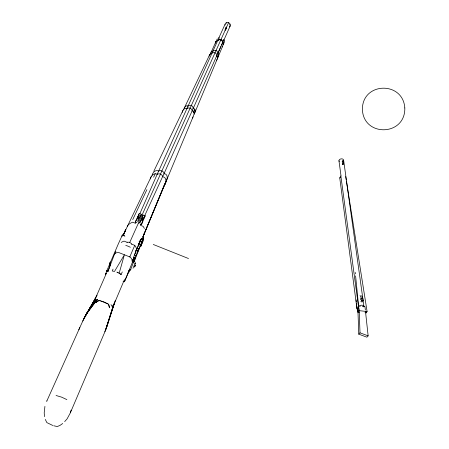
<?xml version="1.0" encoding="UTF-8"?>
<svg xmlns="http://www.w3.org/2000/svg" width="449" height="449" viewBox="0 0 449 449"><rect width="100%" height="100%" fill="white"/><g stroke="black" fill="none" stroke-linecap="round" stroke-linejoin="round"><path stroke-width="0.67" d="M143.023 218.742L143.012 219.668L145.201 215.817L143.023 214.948L141.699 219.134L142.316 218.455L143.023 218.742L141.497 224.601L140.363 224.146M44.187 413.029L44.922 406.39M139.291 213.449L137.675 217.524L138.197 216.805L138.909 217.092L138.23 218.59L137.77 221.935L141.469 214.325L139.291 213.449L135.256 222.103L136.389 222.558M109.539 264.152C109.382 264.584 109.792 263.512 109.55 264.119M132.062 261.206L132.674 259.55M145.201 215.817L141.497 224.601M134.307 261.166L143.197 238.924L137.473 252.097L137.95 250.699L130.423 270.158L130.883 269.277M223.344 43.828A4.013 3.44 27.6 0 0 223.883 43.272L224.416 41.897A2.245 1.925 27.4 0 0 223.894 39.798L222.496 43.272A2.767 2.368 27.5 0 0 221.121 40.135A2.767 2.368 27.5 0 0 217.698 40.584A2.262 1.931 27.7 0 0 215.991 41.555L216.143 41.229L215.391 43.098L215.991 41.555M109.522 265.174L109.775 264.45M210.02 54.756L215.846 41.841M133.37 258.052L133.617 257.322M122.263 271.937L121.185 274.468L119.153 273.25L124.395 254.779L114.529 271.421L112.233 270.994L113.053 269.097M122.033 236.567L122.571 234.737L124.452 235.534M70.358 412.648L71.122 410.133M123.099 281.242L124.401 281.759L134.369 257.58M64.678 421.633L67.142 418.799L70.24 413.058L105.683 329.959L114.77 302.11M125.591 230.04L125.709 229.585L123.279 234.754M110.505 262.502L110.662 261.98L109.876 263.849M125.187 231.011L125.277 230.691L125.142 230.938M104.836 331.794L115.303 300.51M136.35 249.767L135.8 251.378M135.02 254.022L135.424 252.91M146.89 189.669L132.752 219.595M105.683 329.959L113.586 304.725L106.34 328.045L114.231 303.715L112.94 305.741L111.672 306.089L111.01 304.562M109.921 262.794C110.106 262.469 109.629 263.383 109.938 262.878M140.133 240.715L138.191 245.485L140.7 239.373L140.133 240.715L142.692 241.73L140.745 246.507L143.253 240.395L142.692 241.73M133.611 257.311L136.344 249.767M150.348 178.983C150.78 175.935 154.091 172.293 157.285 174.268A3.362 2.576 24 0 1 160.439 174.156A3.362 2.576 24 0 1 162.684 176.463L144.662 215.761M152.088 175.228C152.598 172.354 155.825 169.279 158.727 171.08A3.351 2.576 24.1 0 1 161.876 170.968A3.351 2.576 24.1 0 1 164.104 173.263L164.194 173.971M125.293 230.859L125.462 230.41M186.7 108.815L187.194 108.372A3.07 2.492 25.4 0 1 190.101 108.215A3.07 2.492 25.4 0 1 192.11 110.398L193.687 111.852A4.681 3.788 25.2 0 1 193.94 112.503L194.047 114.136L193.064 116.863L143.315 235.882L144.533 232.666M186.913 108.619C184.494 107.373 182.608 110.387 182.221 112.396M183.512 109.702L209.689 54.683L210.48 53.74L212.315 53.033A2.823 2.397 27 0 1 214.998 52.853A2.823 2.397 27 0 1 216.822 54.924L216.873 55.569A2.823 2.397 27 0 1 216.738 56.187M143.141 238.397L142.591 239.654M187.907 106.16L188.4 105.711A3.059 2.486 25.4 0 1 191.296 105.56A3.059 2.486 25.4 0 1 193.294 107.738L193.339 108.136A4.675 3.788 25.2 0 1 194.063 108.557L195.046 109.713L195.113 111.728A12.909 10.462 25.9 0 1 194.855 112.446L194.215 114.113L217.277 58.886L217.743 56.956L216.873 55.524M114.349 254.6L107.771 271.768L110.51 264.657M209.689 54.683L209.111 56.198M216.693 40.247L217.221 38.872M135.48 252.765L135.705 252.17M164.89 183.714L163.75 186.453C165.833 183.742 167.735 177.608 162.706 176.62L222.839 42.161A2.767 2.368 27.6 0 0 221.015 39.484A2.767 2.368 27.6 0 0 217.922 40.096L218.349 40.275M225.634 29.735L226.655 27.254L225.409 30.24L225.016 30.072L226.262 27.086L225.241 29.572M129.059 270.567L129.357 269.815L128.667 271.757M134.975 263.597L135.205 263.855L135.301 262.749L133.011 268.249M143.203 238.935L141.525 238.267L140.919 239.412A12.482 0.292 -67.8 0 0 139.465 242.735L135.879 251.227M136.597 249.925L137.607 247.455M128.869 272.234C128.829 272.324 129.031 271.757 128.908 272.133M141.525 238.267L139.106 243.93M142.496 238.054L163.487 187.098L143.354 235.82M222.143 47.01L223.366 44.266A2.256 1.925 26.1 0 0 223.479 43.559L223.462 43.368A2.256 1.931 27.3 0 0 222.839 42.161L222.412 41.981M217.277 58.886L222.564 46.286M164.615 184.954C166.186 181.688 169.879 174.964 164.126 173.437M142.546 239.934L142.597 239.721M163.75 186.453L165.973 181.682M137.933 246.675L138.842 244.548M112.867 306.931L124.48 279.531M125.052 231.128L124.569 232.515M128.448 272.274L128.122 273.009L128.74 271.505M193.384 112.564L194.827 109.18L193.687 111.852M155.231 173.729L153.631 177.209M94.778 299.865L106.508 273.071M142.535 239.575L143.764 236.797L142.917 239.036L143.158 238.655M136.148 222.075L135.592 223.349L132.724 222.199L130.777 223.035M139.791 213.808L157.167 174.369L218.989 37.738M46.887 400.906L46.713 401.299L79.832 327.534M221.615 44.928L222.62 42.655M220.902 46.516L217.9 53.274A2.812 2.391 27.1 0 1 217.759 53.886M223.933 40.012L230.202 25.913M106.003 273.318L105.526 274.305L106.963 270.388L108.226 270.887M109.769 264.725L109.601 265.09M138.747 223.232L139.757 222.732L142.316 218.455M129.694 242.516L228.575 22.68M139.757 222.732L143.046 215.397M78.822 329.762L84.457 317.348L95.822 297.76L83.621 319.194L97.074 295.184M135.256 222.103L138.197 216.805M82.779 321.041L86.5 313.834L95.688 299.404L85.478 315.591L95.435 298.894L84.457 317.348M218.882 37.839L225.252 23.819A2.694 2.335 28.3 0 1 229.186 23.028A2.694 2.335 28.3 0 1 229.45 26.861M215.918 41.718L216.143 41.229M114.506 254.246L115.881 251.395M123.234 235.343L127.595 225.898M140.879 223.967L140.301 225.23L143.158 226.375L144.41 228.474M123.419 235.13L124.53 232.745L124.266 233.312M97.433 299.242L86.5 313.834L97.388 299.331L95.934 299.926M127.437 226.251L151.206 176.676M153.794 171.282L182.968 110.42M129.907 256.671L129.789 256.923A5.169 3.682 22.6 0 1 132.118 260.813M124.424 281.759L124.867 280.76A321.68 5.545 -67.6 0 1 129.666 269.602M360.098 295.442L361.338 298.22L361.698 300.19L360.929 301.728L362.394 301.952L363.162 300.415L362.803 298.445L361.557 295.666M210.789 52.393L211.765 51.338L212.921 51.141M184.253 107.749L186.436 105.723L188.114 105.97M339.758 177.944L340.842 175.918L359.06 310.652L358.033 312.302L356.826 307.565L339.758 177.944L340.712 177.344M217.512 58.056L218.736 55.047L217.849 52.628A2.812 2.391 27.1 0 0 216.031 50.563A2.812 2.391 27.1 0 0 213.354 50.743L212.888 51.175M216.513 60.447L217.035 59.515M141.081 214.611L138.994 218.051L138.909 217.092M192.385 118.076L193.064 116.863M366.126 313.082L367.097 311.533L346.46 181.385M127.808 225.566L128.1 225.196M365.497 311.466L368.141 335.858L366.895 337.182L358.779 334.168L360.003 332.838L359.228 311.6M128.756 224.494L129.121 224.169M129.503 223.86L130.333 223.293M121.208 242.477L121.64 242.202A15.013 10.782 22.6 0 1 124.076 241.113L127.219 242.365M98.786 300.499L95.777 302.43L98.791 300.37L103.871 301.891L108.641 304.231L109.472 307.789L108.624 304.355M62.697 423.502L60.037 425.366L57.276 426.55L53.684 425.753M359.032 306.117L360.351 306.224M362.326 306.381L364.964 306.588L365.346 310.068M359.627 312.038L358.28 311.909L356.826 307.565L356.427 303.378M365.031 312.543L366.384 312.672M367.097 311.533L359.06 310.652L355.597 275.905M342.778 164.603A2.329 0.69 -81.3 0 0 343.199 161.348A2.329 0.69 -81.3 0 0 342.194 161.46L342.778 164.603L343.131 164.654A2.329 0.69 -81.3 0 0 343.603 161.864A2.329 0.69 -81.3 0 0 342.941 160.882M361.338 298.22L362.803 298.445M361.698 300.19L363.162 300.415M56.058 395.496L61.62 397.152L66.879 399.621M99.639 300.69L100.492 300.909M101.345 301.15L107.861 303.911M52.774 425.478L46.864 422.604L45.293 419.422M356.826 307.565L358.033 312.302M360.003 332.838L368.141 335.858M129.318 269.591L130.446 270.034M107.833 271.841L106.565 271.342L118.182 244.234A47.796 1.936 -67.6 0 1 121.567 236.825C122.285 233.654 122.409 235.478 124.901 236.196M137.271 248.269L138.96 248.942M136.305 249.885L138.017 250.564M136.243 250.059L137.955 250.738M136.182 250.16L137.894 250.839M134.459 254.976L136.154 255.649M133.572 257.367L134.706 257.816M133.841 258.512L134.969 258.961M133.735 258.787L134.863 259.236M133.617 259.095L134.739 259.539M132.921 259.202L134.61 259.87M133.347 259.763L134.47 260.212M133.201 260.111L134.33 260.56M133.061 260.459L134.184 260.903M132.921 260.79L134.049 261.234M132.792 261.099L133.92 261.548M132.668 261.38L133.796 261.829M132.562 261.627L133.69 262.076M132.472 261.834L133.6 262.278M142.316 236.617L143.607 237.134M140.919 239.412L142.608 240.086M153.272 244.475L188.507 258.534M139.117 241.377L140.391 241.888M138.713 244.492L140.414 245.165M131.619 244.116L134.762 245.367A9.311 6.696 23 0 1 136.255 248.039L136.406 248.589M138.578 215.346L140.155 215.975M142.546 216.934L144.123 217.569M137.517 218.309L138.23 218.59M141.643 219.959L142.355 220.246M218.882 37.98L219.308 38.154M223.361 39.86L223.787 40.04M119.153 273.25L116.925 272.111L118.143 272.784M119.967 273.795L121.185 274.468M44.647 416.661L44.221 413.484M134.706 261.43L134.874 262.182M360.328 298.366L360.569 299.708M345.691 176.541L346.241 180.004M343.642 160.332L363.943 306.56M338.961 160.72L341.032 175.969M355.249 272.431L355.389 273.823M356.629 303.451L356.764 304.849M356.893 306.246L357.028 307.638M356.102 299.893L356.298 301.986M192.15 110.791L192.178 111.077M357.926 310.237L358.779 334.168M114.72 253.91A5.175 3.682 23.1 0 1 118.991 252.635L129.789 256.923A44.019 1.139 -67.7 0 1 134.762 245.367M222.755 42.846A2.256 1.925 26.1 0 1 223.153 44.782M125.765 245.457A9.373 4.535 22.5 0 1 130.305 247.264M192.846 107.76A2.582 2.099 25.4 0 1 192.902 108.332M106.851 271.426A322.219 10.406 -67.3 0 1 107.418 270.169M137.108 252.411A321.68 5.545 -67.6 0 1 138.275 249.717M225.162 25.049A2.694 2.335 28.3 0 1 225.117 24.42M226.274 23.18A2.273 1.97 28.3 0 1 226.751 22.938M229.708 24.19A2.273 1.97 28.3 0 1 229.894 24.712M229.815 25.75A2.273 1.97 28.3 0 1 229.562 26.194M127.011 242.28A3.665 2.643 23 0 1 131.832 244.205M359.604 305.825A2.582 1.549 -8.7 0 1 362.708 305.314A2.582 1.549 -8.7 0 1 363.842 306.976M339.27 161.528A2.357 1.661 -9.9 0 1 341.01 158.884A2.357 1.661 -9.9 0 1 343.558 160.776M342.548 161.517A2.329 0.69 -81.3 0 1 342.739 161.129M135.166 265.685L135.497 264.865L134.588 267.043L135.166 265.685M404.813 107.945C405.537 136.165 363.623 137.343 362.388 109.595C362.068 81.892 402.989 80.809 404.813 107.945M129.312 270.865C129.048 271.583 129.525 270.421 129.301 270.859M124.519 231.561C124.39 231.97 124.811 230.876 124.513 231.622M141.244 244.228L141.037 244.952L141.244 244.228M143.259 238.986L142.956 239.715L143.265 238.98M215.879 41.92L215.582 42.537L215.879 41.92M211.934 51.259L211.715 51.725L211.939 51.259M98.769 300.375L95.603 302.755L98.791 300.37"/></g></svg>
